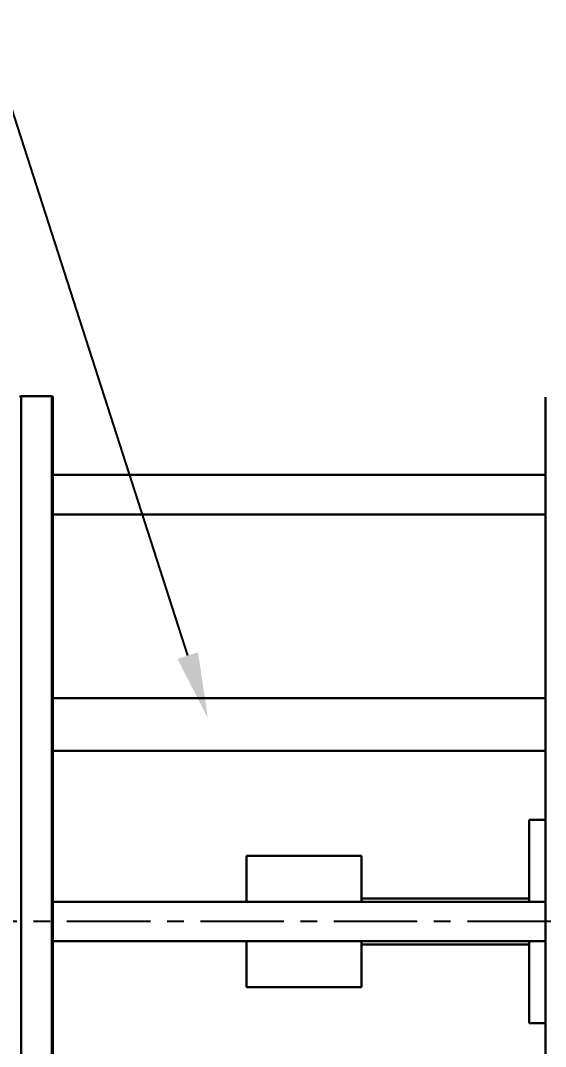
# Model space of a CAD drawing. Header units: millimetres. Extents: x -473 to 6267, y 319 to 3284.
# Drawn here: x 503.4 to 583.3, y 2618.9 to 2775.2 of the extents above; entities that cross this region are included whole.
import ezdxf
from ezdxf import colors
from ezdxf.entities.mleader import LeaderData, LeaderLine
from ezdxf.math import Vec2, Vec3

# ---------------------------------------------------------------- set-up
doc = ezdxf.new("R2010")
doc.units = ezdxf.units.MM
doc.linetypes.add('CENTERX2', pattern=[20.32, 12.7, -2.54, 2.54, -2.54])
doc.layers.add('3mm', color=7, linetype='Continuous', lineweight=30)
doc.layers.add('中心线层', color=1, linetype='CENTERX2', lineweight=25)

msp = doc.modelspace()

# ---------------------------------------------------------------- linework, layer by layer
at = {"layer": '3mm', "lineweight": 30}
for p, q in [((508.168, 2717.981), (503.468, 2717.981)), ((503.468, 2717.981), (503.468, 2694.549)), ((508.168, 2694.549), (508.168, 2717.981)), ((508.318, 2717.831), (508.318, 2694.443)), ((583.318, 2558.131), (583.318, 2717.831)), ((583.318, 2705.983), (508.318, 2705.983)), ((508.318, 2699.983), (583.318, 2699.983)), ((503.468, 2694.549), (503.468, 2557.981)), ((508.168, 2557.981), (508.168, 2694.549)), ((508.318, 2694.443), (508.318, 2558.131)), ((583.318, 2671.981), (508.318, 2671.981)), ((508.318, 2663.981), (583.318, 2663.981)), ((583.318, 2653.481), (580.818, 2653.481)), ((580.818, 2648.941), (580.818, 2653.481)), ((580.818, 2640.978), (580.818, 2648.941)), ((555.318, 2647.981), (537.818, 2647.981)), ((537.818, 2640.983), (537.818, 2647.981)), ((555.318, 2647.981), (555.318, 2640.978)), ((537.818, 2640.983), (508.318, 2640.983)), ((583.318, 2640.978), (508.318, 2640.978)), ((580.818, 2641.481), (555.318, 2641.481)), ((508.318, 2634.978), (583.318, 2634.978)), ((537.818, 2627.981), (537.818, 2634.983)), ((555.318, 2634.978), (555.318, 2627.981)), ((555.318, 2634.481), (580.818, 2634.481)), ((580.818, 2622.481), (580.818, 2634.978)), ((537.818, 2627.981), (555.318, 2627.981)), ((580.818, 2622.481), (583.318, 2622.481))]:
    msp.add_line(p, q, dxfattribs=at)
for centre, start, end in [((503.468, 2717.831), 90, 180), ((508.168, 2717.831), 0, 90)]:
    msp.add_arc(centre, 0.15, start, end, dxfattribs=at)
at = {"layer": '中心线层'}
msp.add_line((909.242, 2637.981), (418.672, 2637.981), dxfattribs=at)

# ---------------------------------------------------------------- leaders
ml = msp.add_multileader_mtext('Standard')
ml.set_content('23', color=256)
ml.set_leader_properties()
ml.build(insert=Vec2(0, 0))
ml.multileader.update_dxf_attribs({"text_left_attachment_type": 5, "text_right_attachment_type": 5, "dogleg_length": 0.36, "arrow_head_size": 10})
ctx = ml.context
ctx.base_point, ctx.char_height, ctx.arrow_head_size, ctx.plane_origin = Vec3(480.576, 2763.192), 10, 10, Vec3(531.916, 2668.946)
ctx.left_attachment, ctx.right_attachment = 5, 5
notes = []
notes.append((ctx, [(0, (1, 1, 0), (501.603, 2763.192), (-1, 0), 0.36, [(0, [(531.916, 2668.946)], 0, [])])]))
ctx.mtext.insert, ctx.mtext.flow_direction = Vec3(482.576, 2775.192), 5
for ctx, leaders in notes:
    for number, flags, end, landing, length, lines in leaders:
        leader = LeaderData()
        leader.index, (leader.has_last_leader_line, leader.has_dogleg_vector, leader.attachment_direction) = number, flags
        leader.last_leader_point, leader.dogleg_vector, leader.dogleg_length = Vec3(end), Vec3(landing), length
        for number, points, colour, breaks in lines:
            line = LeaderLine()
            line.index, line.vertices, line.color, line.breaks = number, Vec3.list(points), colors.encode_raw_color(colour), breaks
            leader.lines.append(line)
        ctx.leaders.append(leader)

doc.saveas('drawing.dxf')
